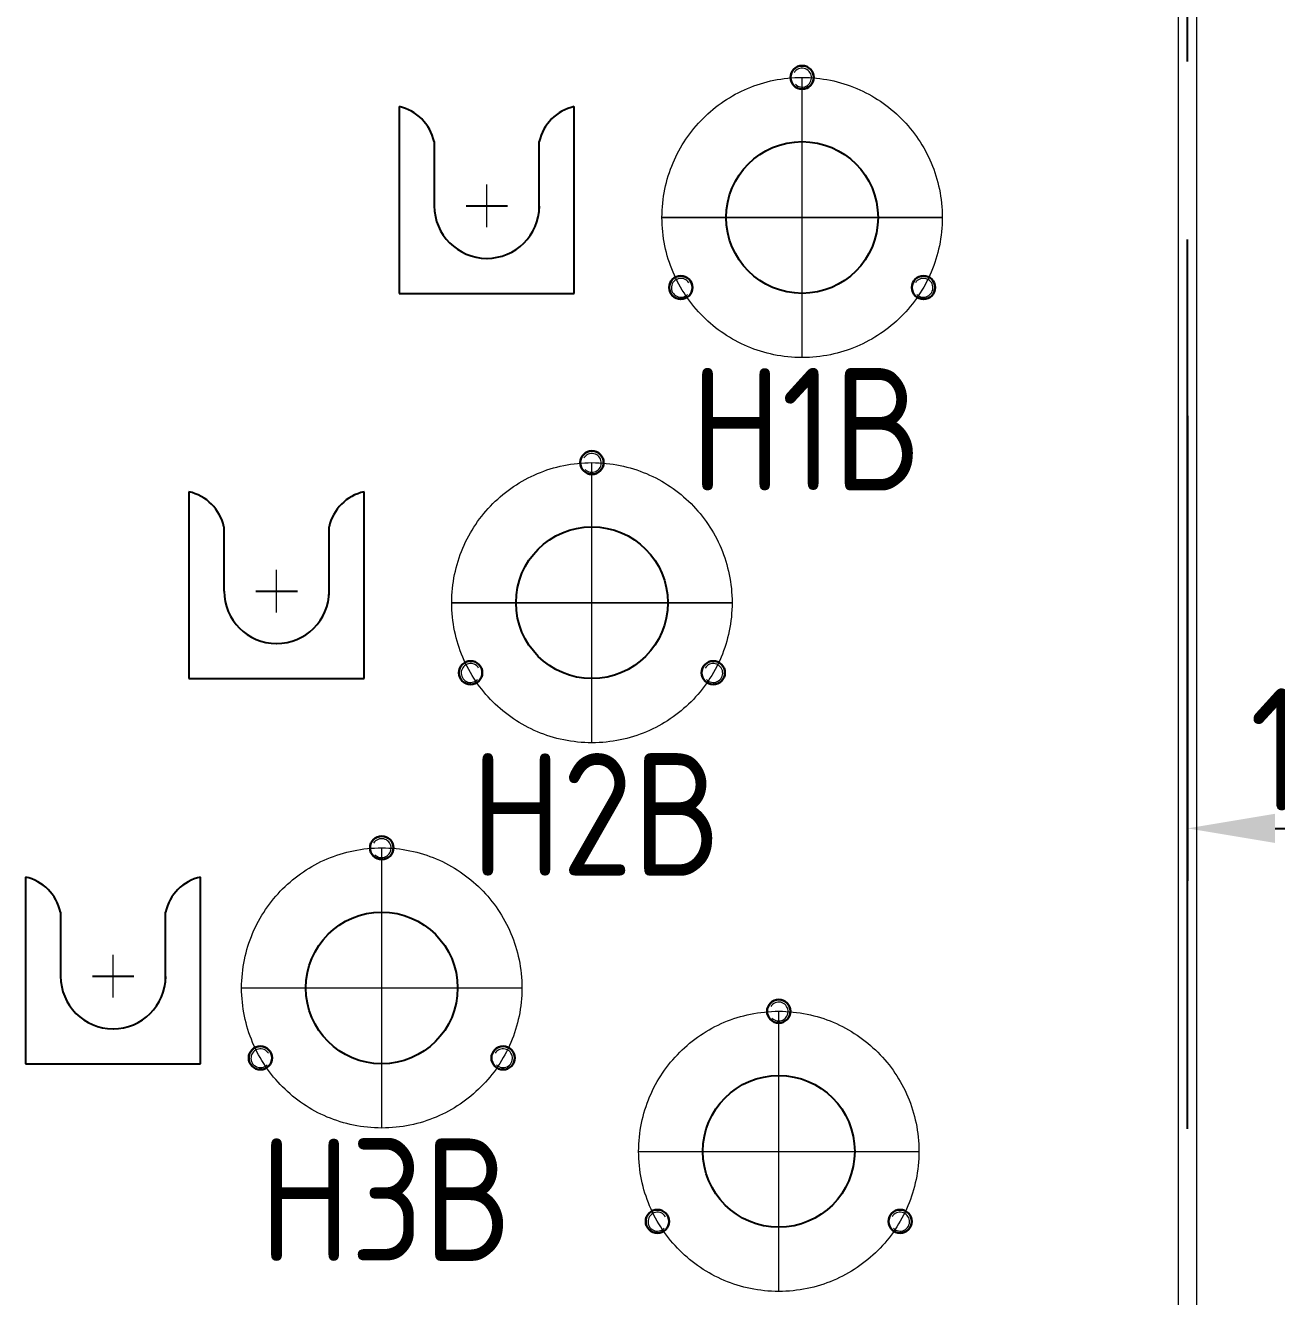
# Model space of a CAD drawing. Extents: x -9568 to -1230, y 8910 to 14862.
# Drawn here: x -8014 to -7479, y 12809 to 13354 of the extents above; entities that cross this region are included whole.
import ezdxf

# ---------------------------------------------------------------- set-up
doc = ezdxf.new("R2010")
doc.units = 0
doc.header["$LTSCALE"] = 12
doc.linetypes.add('CENTER', pattern=[50.8, 31.75, -6.35, 6.35, -6.35])
doc.layers.get('0').update_dxf_attribs({"linetype": 'CONTINUOUS', "lineweight": 25})
doc.layers.get('Defpoints').update_dxf_attribs({"linetype": 'CONTINUOUS'})
doc.layers.add('1轮廓实线层', color=7, linetype='CONTINUOUS')
doc.layers.add('3中心线层', color=1, linetype='CENTER')
for name, color, linetype, lineweight in [('2中心线层', 1, 'CENTER', 25), ('4', 7, 'CONTINUOUS', 30), ('7标注层', 4, 'CONTINUOUS', 20), ('中心线', 1, 'CENTER', 20), ('细实线', 7, 'CONTINUOUS', 9)]:
    doc.layers.add(name, color=color, linetype=linetype, lineweight=lineweight)
doc.styles.get("Standard").update_dxf_attribs({"font": 'gbenor.shx', "bigfont": 'gbcbig.shx'})
doc.dimstyles.new('1-15横', dxfattribs={"dimscale": 15, "dimtxt": 3.5, "dimasz": 2.5, "dimexe": 1.5, "dimexo": 1, "dimgap": 0.5, "dimtad": 1, "dimtoh": 1, "dimtxsty": 'Standard', "dimcen": 2.5, "dimclrd": 256, "dimclre": 256, "dimclrt": 256, "dimadec": 0, "dimazin": 0, "dimtfac": 1, "dimtmove": 0, "dimatfit": 2, "dimfxl": 1, "dimarcsym": 0})

# ---------------------------------------------------------------- blocks, each defined once
blk = doc.blocks.new('G$CC7246CBE')
at = {"layer": '1轮廓实线层'}
for p, q in [((-37.57, 42.5), (-37.57, -37.5)), ((37.43, -37.5), (37.43, 42.5)), ((-22.57, 27.5), (-22.57, 0)), ((22.43, -1.76), (22.43, 27.5)), ((-0.07, -22.5), (0.07, -22.5)), ((-37.57, -37.5), (37.43, -37.5))]:
    blk.add_line(p, q, dxfattribs=at)
for centre, radius, start, end in [((-41.83, 23.24), 19.73, 12.475, 77.525), ((41.69, 23.24), 19.73, 102.475, 167.525), ((0, 0), 22.5, 180, 359.648)]:
    blk.add_arc(centre, radius, start, end, dxfattribs=at)
at = {"layer": '3中心线层'}
blk.add_line((-8.87, 0), (8.87, 0), dxfattribs=at)
at = {"layer": '中心线'}
for p, q in [((0, -9.14), (0, 9.14)), ((-8.87, 0), (8.87, 0))]:
    blk.add_line(p, q, dxfattribs=at)
blk = doc.blocks.new('*D8452')
at = {"layer": '7标注层', "lineweight": -2}
for p, q in [((-7376.77, 13250.05), (-7376.77, 12987.37)), ((-7516.77, 13186.52), (-7516.77, 12987.37)), ((-7479.27, 13009.87), (-7414.27, 13009.87))]:
    blk.add_line(p, q, dxfattribs=at)
at = {"layer": '7标注层'}
for points in [[(-7479.27, 13016.12), (-7479.27, 13003.62), (-7516.77, 13009.87)], [(-7414.27, 13003.62), (-7414.27, 13016.12), (-7376.77, 13009.87)]]:
    blk.add_solid(points, dxfattribs=at)
at = {"layer": 'Defpoints', "color": 0}
for p in [(-7376.77, 13265.05), (-7516.77, 13201.52), (-7376.77, 13009.87)]:
    blk.add_point(p, dxfattribs=at)
at = {"layer": '7标注层', "insert": (-7446.77, 13043.62), "char_height": 52.5, "attachment_point": 5}
blk.add_mtext('140', dxfattribs=at)
blk = doc.blocks.new('G$CF34D86F1')
blk.add_circle((0, 0), 32.5)
at = {"layer": '4'}
for centre in [(0, 60), (-51.96, -30), (51.96, -30)]:
    blk.add_circle(centre, 5, dxfattribs=at)
at = {"layer": '中心线'}
for p, q in [((0, -60), (0, 60)), ((-60, 0), (60, 0))]:
    blk.add_line(p, q, dxfattribs=at)
blk.add_circle((0, 0), 60, dxfattribs=at)
at = {"layer": '细实线'}
for centre, start, end in [((-0.02, 59.89), 224.4843, 148.5487), ((-51.95, -30.11), 31.4513, 315.5157), ((51.95, -30.11), 224.4843, 148.5487)]:
    blk.add_arc(centre, 4.04, start, end, dxfattribs=at)

msp = doc.modelspace()

# ---------------------------------------------------------------- linework, layer by layer
for centre in [(-7681.76702, 13271.52075, 82.66856), (-7771.76702, 13106.52075, 82.66856), (-7861.76702, 12941.52075, 82.66856), (-7691.76702, 12871.52075, 82.66856)]:
    msp.add_circle(centre, 32.5)
at = {"layer": '2中心线层'}
msp.add_line((-7516.76702, 12271.5369, 82.66856), (-7516.76702, 14061.24132, 82.66856), dxfattribs=at)
at = {"layer": '7标注层', "elevation": 82.66856}
msp.add_lwpolyline([(-7520.76702, 12361.52075), (-7512.76702, 12361.52075), (-7512.76702, 13971.52075), (-7520.76702, 13971.52075)], close=True, dxfattribs=at)
at = {"layer": '中心线'}
for p, q in [((-7681.76702, 13211.52075, 82.66856), (-7681.76702, 13331.52075, 82.66856)), ((-7621.76702, 13271.52075, 82.66856), (-7741.76702, 13271.52075, 82.66856)), ((-7771.76702, 13046.52075, 82.66856), (-7771.76702, 13166.52075, 82.66856)), ((-7711.76702, 13106.52075, 82.66856), (-7831.76702, 13106.52075, 82.66856)), ((-7861.76702, 12881.52075, 82.66856), (-7861.76702, 13001.52075, 82.66856)), ((-7921.76702, 12941.52075, 82.66856), (-7801.76702, 12941.52075, 82.66856)), ((-7691.76702, 12811.52075, 82.66856), (-7691.76702, 12931.52075, 82.66856)), ((-7751.76702, 12871.52075, 82.66856), (-7631.76702, 12871.52075, 82.66856))]:
    msp.add_line(p, q, dxfattribs=at)

# ---------------------------------------------------------------- block references
at = {"layer": '1轮廓实线层'}
for name, p in [('G$CF34D86F1', (-7681.76702, 13271.52075, 82.66856)), ('G$CC7246CBE', (-7816.76702, 13276.52075, 82.66856)), ('G$CF34D86F1', (-7771.76702, 13106.52075, 82.66856)), ('G$CC7246CBE', (-7906.76702, 13111.52075, 82.66856)), ('G$CF34D86F1', (-7861.76702, 12941.52075, 82.66856)), ('G$CC7246CBE', (-7976.76702, 12946.52075, 82.66856)), ('G$CF34D86F1', (-7691.76702, 12871.52075, 82.66856))]:
    msp.add_blockref(name, p, dxfattribs=at)

# ---------------------------------------------------------------- texts
at = {"layer": '7标注层', "char_height": 52.5, "attachment_point": 5}
for s, insert in [('\\A1;H1B', (-7679.802, 13180.87019)), ('\\A1;H2B', (-7769.802, 13015.87019)), ('\\A1;H3B', (-7859.802, 12850.87019))]:
    msp.add_mtext(s, dxfattribs=dict(at, insert=insert))

# ---------------------------------------------------------------- dimensions: what is measured, and where the dimension line sits
at = {"layer": '7标注层'}
dim = msp.add_linear_dim(base=(-7376.76702, 13009.86675, 82.66856), p1=(-7516.76702, 13201.52075, 82.66856), p2=(-7376.76702, 13265.05336, 82.66856), dimstyle='1-15横', dxfattribs=at)
dim.commit()
dim.dimension.update_dxf_attribs({"geometry": '*D8452', "text_midpoint": (-7446.76702, 13043.61675, 82.66856)})

doc.saveas('drawing.dxf')
